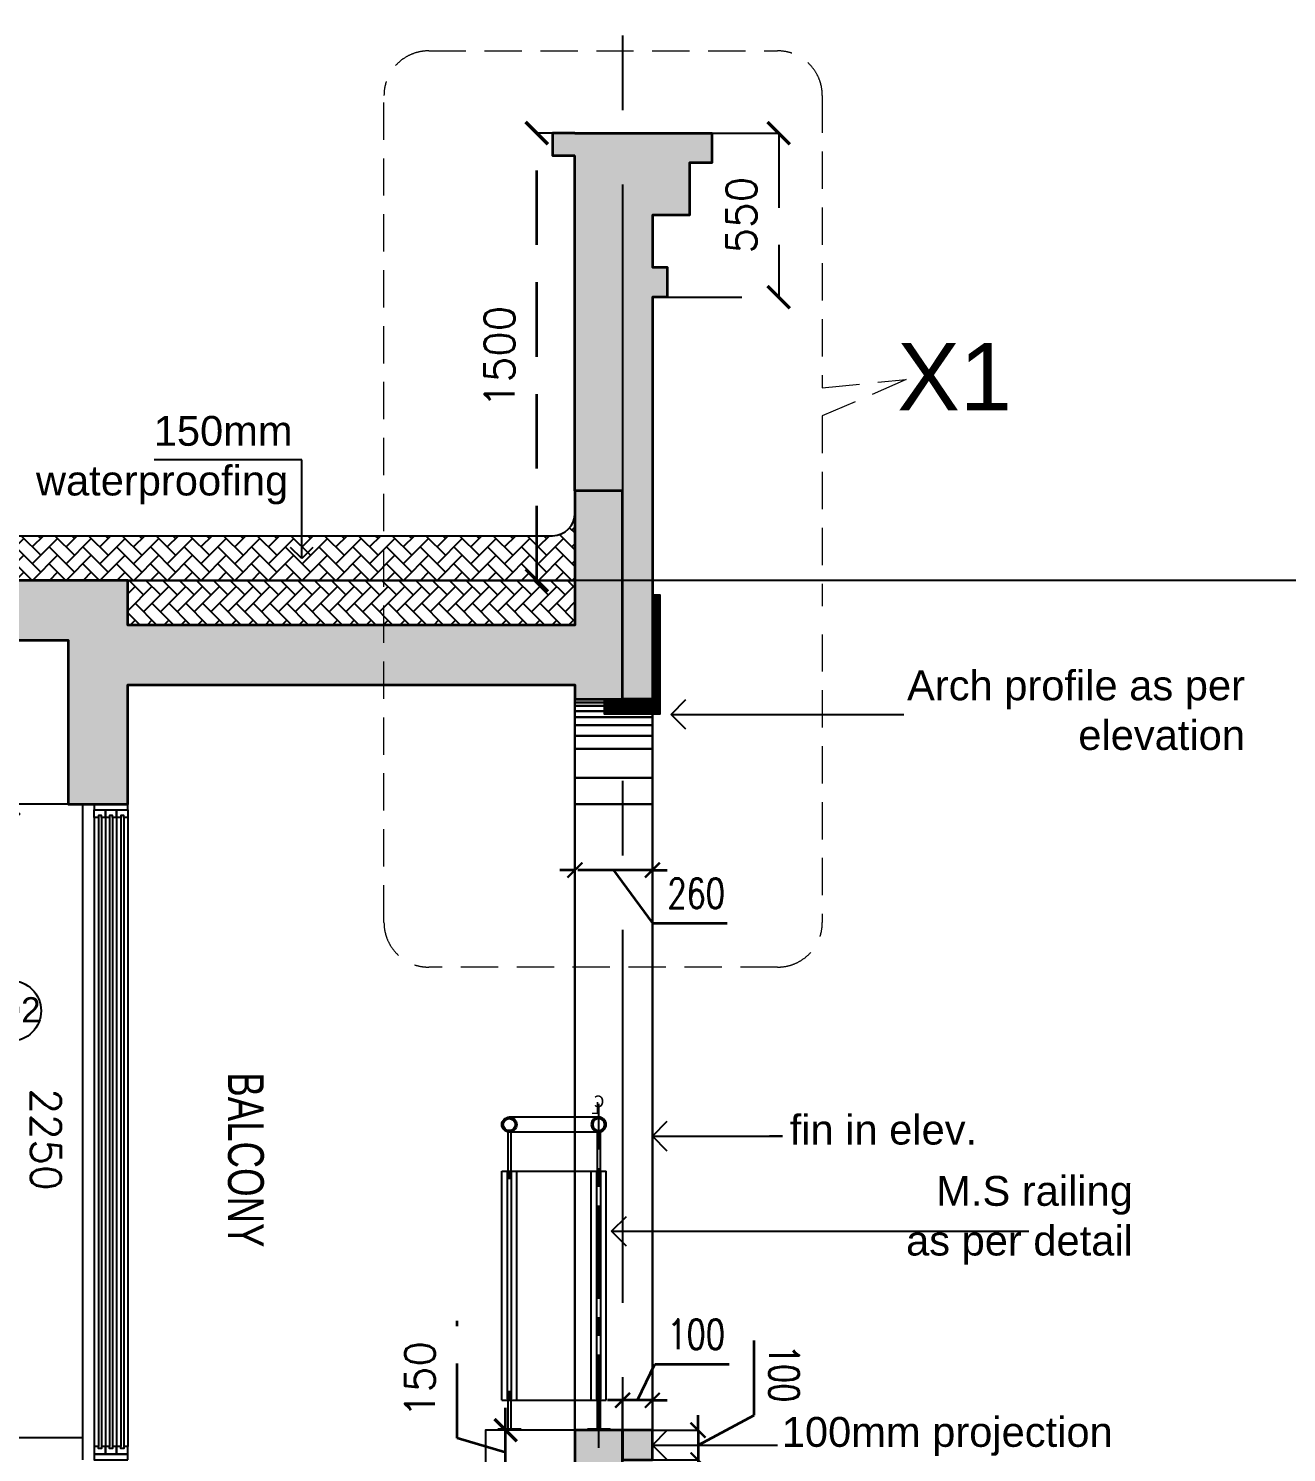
# Model space of a CAD drawing. Header units: millimetres. Extents: x 1066295 to 1300022, y -5734212 to -5454663.
# Drawn here: x 1120668 to 1124888, y -5594118 to -5589342 of the extents above; entities that cross this region are included whole.
import ezdxf
from ezdxf.enums import TextEntityAlignment as Align

# ---------------------------------------------------------------- set-up
doc = ezdxf.new("R2010")
doc.units = ezdxf.units.MM
doc.header["$LTSCALE"] = 1000
doc.header["$MEASUREMENT"] = 0
for name, pattern in [('AUDIT_D_120904163729-0', [0]), ('T9_PROFILE SECTIONS$0$AUDIT_D_120904163729-0', [0]), ('T9_PROFILE SECTIONS$0$CENTER', [2, 1.25, -0.25, 0.25, -0.25]), ('T9_PROFILE SECTIONS$0$HIDDEN', [0.375, 0.25, -0.125]), ('T9_PROFILE SECTIONS$0$HIDDEN2', [0.1875, 0.125, -0.0625]), ('T9_PROFILE SECTIONS$0$PHANTOM2', [1.25, 0.625, -0.125, 0.125, -0.125, 0.125, -0.125]), ('T9_PROFILE SECTIONS$0$T10(T7 IS SIMILAR BUT MIRROR) - DIMENSION & TEXTING$0$HIDDEN', [0.375, 0.25, -0.125]), ('T9_PROFILE SECTIONS$0$T8_PROFILE SECTIONS$0$HIDDEN', [0.375, 0.25, -0.125])]:
    doc.linetypes.add(name, pattern=pattern)
doc.layers.get('0').update_dxf_attribs({"linetype": 'AUDIT_D_120904163729-0'})
for name, color, linetype in [('T9_PROFILE SECTIONS$0$a-alu frame', 4, 'Continuous'), ('T9_PROFILE SECTIONS$0$A-BUILDING LINE TURNS HERE', 252, 'T9_PROFILE SECTIONS$0$PHANTOM2'), ('T9_PROFILE SECTIONS$0$A-DIM', 2, 'Continuous'), ('T9_PROFILE SECTIONS$0$a-ele', 8, 'Continuous'), ('T9_PROFILE SECTIONS$0$A-SUNK SLAB', 251, 'T9_PROFILE SECTIONS$0$AUDIT_D_120904163729-0'), ('T9_PROFILE SECTIONS$0$a-window', 5, 'Continuous'), ('T9_PROFILE SECTIONS$0$DETAIL TEXT', 84, 'T9_PROFILE SECTIONS$0$HIDDEN'), ('T9_PROFILE SECTIONS$0$Elev 01', 8, 'Continuous'), ('T9_PROFILE SECTIONS$0$ELEV 5', 8, 'Continuous'), ('T9_PROFILE SECTIONS$0$F.F.L', 36, 'Continuous'), ('T9_PROFILE SECTIONS$0$GLASS', 5, 'Continuous'), ('T9_PROFILE SECTIONS$0$HATCH 150', 8, 'Continuous'), ('T9_PROFILE SECTIONS$0$Leader', 2, 'T9_PROFILE SECTIONS$0$AUDIT_D_120904163729-0'), ('T9_PROFILE SECTIONS$0$LEVEL', 7, 'Continuous'), ('T9_PROFILE SECTIONS$0$T10(T7 IS SIMILAR BUT MIRROR) - DIMENSION & TEXTING$0$A-DIMENSIONS', 2, 'T9_PROFILE SECTIONS$0$T10(T7 IS SIMILAR BUT MIRROR) - DIMENSION & TEXTING$0$HIDDEN'), ('T9_PROFILE SECTIONS$0$TEXT ROOM', 7, 'Continuous'), ('T9_PROFILE SECTIONS$0$TYPICAL UNITS$0$a-door-no', 104, 'Continuous')]:
    doc.layers.add(name, color=color, linetype=linetype)
for name, color, linetype, lineweight in [('T9_PROFILE SECTIONS$0$A-DIMENSION', 2, 'Continuous', 35), ('T9_PROFILE SECTIONS$0$A-SLAB', 3, 'Continuous', 35), ('T9_PROFILE SECTIONS$0$a-Text', 4, 'Continuous', 0), ('T9_PROFILE SECTIONS$0$ele', 1, 'Continuous', 30), ('T9_PROFILE SECTIONS$0$R0-18-10-2014-T1-1st Podium Floor Plan$0$Text', 7, 'Continuous', 0), ('T9_PROFILE SECTIONS$0$T8_PROFILE SECTIONS$0$A-DIMENSION', 2, 'Continuous', 35)]:
    doc.layers.add(name, color=color, linetype=linetype, lineweight=lineweight)
doc.styles.add('T9_PROFILE SECTIONS$0$arial', font='sanss___.ttf')
doc.styles.add('T9_PROFILE SECTIONS$0$ARIAL ARROW', font='arial.ttf')
doc.styles.add('T9_PROFILE SECTIONS$0$CLUSTER A- TOILET DETAIL$0$texts', font='simplex.shx', dxfattribs={"width": 0.75})
doc.styles.add('T9_PROFILE SECTIONS$0$Romans 1', font='romans.shx', dxfattribs={"height": 100})
doc.styles.add('T9_PROFILE SECTIONS$0$RSP_TXT 500', font='swisscl.ttf', dxfattribs={"height": 250})
doc.styles.add('T9_PROFILE SECTIONS$0$T8_PROFILE SECTIONS$0$Romans 1', font='romans.shx', dxfattribs={"height": 100})
doc.styles.add('T9_PROFILE SECTIONS$0$TYPICAL UNITS$0$LODHA STANDERD', font='sanss___.ttf')
doc.dimstyles.new('T9_PROFILE SECTIONS$0$ALPINE S', dxfattribs={"dimscale": 0, "dimtxt": 100, "dimasz": 75, "dimexe": 0, "dimexo": 0, "dimgap": 75, "dimtad": 1, "dimdec": 0, "dimzin": 0, "dimdsep": 46, "dimtxsty": 'T9_PROFILE SECTIONS$0$Romans 1', "dimblk": 'T9_PROFILE SECTIONS$0$_ArchTick', "dimcen": 0.09, "dimclrd": 256, "dimclre": 256, "dimclrt": 7, "dimadec": 0, "dimazin": 0, "dimtfac": 1, "dimtdec": 0, "dimtofl": 0, "dimtmove": 1, "dimatfit": 0, "dimldrblk": 'T9_PROFILE SECTIONS$0$_Open90', "dimfxl": 1, "dimtolj": 1, "dimtzin": 0, "dimarcsym": 0})
doc.dimstyles.new('T9_PROFILE SECTIONS$0$T8_PROFILE SECTIONS$0$ALPINE S', dxfattribs={"dimscale": 0, "dimtxt": 100, "dimasz": 75, "dimexe": 0, "dimexo": 0, "dimgap": 75, "dimtad": 1, "dimdec": 0, "dimzin": 0, "dimdsep": 46, "dimtxsty": 'T9_PROFILE SECTIONS$0$T8_PROFILE SECTIONS$0$Romans 1', "dimblk": 'T9_PROFILE SECTIONS$0$T8_PROFILE SECTIONS$0$_ArchTick', "dimcen": 0.09, "dimclrd": 256, "dimclre": 256, "dimclrt": 7, "dimadec": 0, "dimazin": 0, "dimtfac": 1, "dimtdec": 0, "dimtofl": 0, "dimtmove": 1, "dimatfit": 0, "dimldrblk": 'T9_PROFILE SECTIONS$0$T8_PROFILE SECTIONS$0$_Open90', "dimfxl": 1, "dimtolj": 1, "dimtzin": 0, "dimarcsym": 0})

# ---------------------------------------------------------------- blocks, each defined once
blk = doc.blocks.new('T9_PROFILE SECTIONS$0$A$C04612184')
at = {"layer": 'T9_PROFILE SECTIONS$0$LEVEL', "color": 8, "linetype": 'T9_PROFILE SECTIONS$0$HIDDEN2', "ltscale": 5}
blk.add_line((89.8181, 100.715), (-67.8271, 100.715), dxfattribs=at)
blk = doc.blocks.new('T9_PROFILE SECTIONS$0$_ArchTick')
at = {"color": 0, "linetype": 'ByBlock', "const_width": 0.15}
blk.add_lwpolyline([(-0.5, -0.5), (0.5, 0.5)], dxfattribs=at)
blk = doc.blocks.new('T9_PROFILE SECTIONS$0$window with railing')
at = {"layer": 'T9_PROFILE SECTIONS$0$a-ele'}
blk.add_lwpolyline([(-11244.9, -340863.7), (-11244.9, -338663.7)], dxfattribs=at)
at = {"layer": 'T9_PROFILE SECTIONS$0$a-window', "color": 250}
for p, q in [((-11394.9, -338708.7), (-11394.9, -340818.7)), ((-11381.6, -338708.7), (-11381.6, -340818.7)), ((-11371.6, -338708.7), (-11371.6, -340818.7))]:
    blk.add_line(p, q, dxfattribs=at)
at = {"layer": 'T9_PROFILE SECTIONS$0$a-window', "color": 1}
for p, q in [((-11357.4, -338708.7), (-11357.4, -340818.7)), ((-11319.9, -338708.7), (-11319.9, -340818.7)), ((-11319.9, -338708.7), (-11319.9, -340818.7)), ((-11282.4, -338708.7), (-11282.4, -340818.7))]:
    blk.add_line(p, q, dxfattribs=at)
at = {"layer": 'T9_PROFILE SECTIONS$0$a-window', "color": 5}
for p, q in [((-11344.1, -338708.7), (-11344.1, -340818.7)), ((-11334.1, -338708.7), (-11334.1, -340818.7)), ((-11306.6, -338708.7), (-11306.6, -340818.7)), ((-11296.6, -338708.7), (-11296.6, -340818.7))]:
    blk.add_line(p, q, dxfattribs=at)
at = {"layer": 'T9_PROFILE SECTIONS$0$a-window', "color": 4}
for points in [[(-11394.9, -338683.7), (-11394.9, -338663.7), (-11282.4, -338663.7), (-11282.4, -338683.7)], [(-11371.6, -338708.7), (-11357.4, -338708.7), (-11357.4, -338683.7), (-11394.9, -338683.7), (-11394.9, -338708.7), (-11381.6, -338708.7), (-11381.6, -338702.7), (-11371.6, -338702.7)], [(-11334.1, -338708.7), (-11319.9, -338708.7), (-11319.9, -338683.7), (-11357.4, -338683.7), (-11357.4, -338708.7), (-11344.1, -338708.7), (-11344.1, -338702.7), (-11334.1, -338702.7)], [(-11296.6, -338708.7), (-11282.4, -338708.7), (-11282.4, -338683.7), (-11319.9, -338683.7), (-11319.9, -338708.7), (-11306.6, -338708.7), (-11306.6, -338702.7), (-11296.6, -338702.7)], [(-11371.6, -340818.7), (-11357.4, -340818.7), (-11357.4, -340843.7), (-11394.9, -340843.7), (-11394.9, -340818.7), (-11381.6, -340818.7), (-11381.6, -340824.7), (-11371.6, -340824.7)], [(-11334.1, -340818.7), (-11319.9, -340818.7), (-11319.9, -340843.7), (-11357.4, -340843.7), (-11357.4, -340818.7), (-11344.1, -340818.7), (-11344.1, -340824.7), (-11334.1, -340824.7)], [(-11296.6, -340818.7), (-11282.4, -340818.7), (-11282.4, -340843.7), (-11319.9, -340843.7), (-11319.9, -340818.7), (-11306.6, -340818.7), (-11306.6, -340824.7), (-11296.6, -340824.7)], [(-11394.9, -340863.7), (-11394.9, -340843.7), (-11282.4, -340843.7), (-11282.4, -340863.7)]]:
    blk.add_lwpolyline(points, close=True, dxfattribs=at)
blk = doc.blocks.new('T9_PROFILE SECTIONS$0$A$C6E3644B4')
at = {"layer": 'T9_PROFILE SECTIONS$0$A-DIM', "ltscale": 0.7}
h = blk.add_hatch(color=8, dxfattribs=at)
edge = h.paths.add_edge_path()
edge.add_arc((0, 1025), 25, 0, 360)
edge = h.paths.add_edge_path(flags=17)
edge.add_arc((0, 1025), 20, 0, 360)
for points in [[(6, 868.7), (-6, 868.7), (-6, 843.7), (6, 843.7)], [(6, 130), (-6, 130), (-6, 105), (6, 105)]]:
    blk.add_hatch(color=8, dxfattribs=at).paths.add_polyline_path(points)
at = {"layer": 'T9_PROFILE SECTIONS$0$A-DIM', "color": 5, "linetype": 'T9_PROFILE SECTIONS$0$CENTER', "ltscale": 0.25}
blk.add_line((0, -59), (0, 1094.7), dxfattribs=at)
at = {"layer": 'T9_PROFILE SECTIONS$0$A-DIM', "ltscale": 0.7}
for p, q in [((-5, 1000.1), (-5, 868.4)), ((5, 1000.1), (5, 868.4)), ((25, 868.4), (-25, 868.4)), ((-25, 100.4), (-25, 868.4)), ((25, 100.4), (25, 868.4)), ((25, 100.4), (-25, 100.4)), ((-5, 100.4), (-5, 5)), ((5, 100.4), (5, 5))]:
    blk.add_line(p, q, dxfattribs=at)
blk.add_lwpolyline([(37.5, 5), (-37.5, 5), (-37.5, 0), (37.5, 0)], close=True, dxfattribs=at)
for radius in [25, 20]:
    blk.add_circle((0, 1025), radius, dxfattribs=at)
at = {"layer": 'T9_PROFILE SECTIONS$0$GLASS', "ltscale": 0.7}
for points in [[(-6, 868.4), (-6, 843.7), (6, 843.7), (6, 868.4)], [(-6, 105), (6, 105), (6, 868.4), (-6, 868.4)], [(-6, 130), (-6, 105), (6, 105), (6, 130)]]:
    blk.add_lwpolyline(points, close=True, dxfattribs=at)
at = {"layer": 'T9_PROFILE SECTIONS$0$DETAIL TEXT', "color": 0, "char_height": 40, "width": 489.252, "attachment_point": 1, "style": 'T9_PROFILE SECTIONS$0$arial'}
for s, insert in [('{\\fCalibri|b0|i0|c0|p34;C}', (-17.8, 1122.7)), ('{\\fCalibri|b0|i0|c0|p34;L}', (-2.8, 1100.5))]:
    blk.add_mtext(s, dxfattribs=dict(at, insert=insert))
blk = doc.blocks.new('*D218')
at = {"layer": 'T9_PROFILE SECTIONS$0$A-DIMENSION', "linetype": 'T9_PROFILE SECTIONS$0$HIDDEN', "lineweight": -2, "transparency": 16777216}
for p, q in [((1323371.8, -5676244.4), (1323371.8, -5676044.8)), ((1325621.8, -5676244.4), (1325621.8, -5676044.8))]:
    blk.add_line(p, q, dxfattribs=at)
at = {"layer": 'T9_PROFILE SECTIONS$0$A-DIMENSION', "linetype": 'T9_PROFILE SECTIONS$0$HIDDEN', "transparency": 16777216}
blk.add_line((1323371.8, -5676044.8), (1325621.8, -5676044.8), dxfattribs=at)
at = {"layer": 'T9_PROFILE SECTIONS$0$A-DIMENSION', "linetype": 'ByBlock', "transparency": 16777216, "xscale": 75, "yscale": 75, "zscale": 75, "rotation": 180}
blk.add_blockref('T9_PROFILE SECTIONS$0$_ArchTick', (1323371.8, -5676044.8), dxfattribs=at)
at = {"layer": 'T9_PROFILE SECTIONS$0$A-DIMENSION', "linetype": 'ByBlock', "transparency": 16777216, "xscale": 75, "yscale": 75, "zscale": 75}
blk.add_blockref('T9_PROFILE SECTIONS$0$_ArchTick', (1325621.8, -5676044.8), dxfattribs=at)
at = {"layer": 'T9_PROFILE SECTIONS$0$A-DIMENSION', "color": 7, "linetype": 'ByBlock', "transparency": 16777216, "insert": (1324496.8, -5676169.8), "char_height": 100, "attachment_point": 5, "rotation": 180, "style": 'T9_PROFILE SECTIONS$0$Romans 1'}
blk.add_mtext('\\A1;2250', dxfattribs=at)
blk = doc.blocks.new('T9_PROFILE SECTIONS$0$_Open90')
at = {"color": 0, "linetype": 'ByBlock', "lineweight": -2}
for p, q in [((0, 0), (-1, 0)), ((-0.5, 0.5), (0, 0)), ((0, 0), (-0.5, -0.5))]:
    blk.add_line(p, q, dxfattribs=at)
blk = doc.blocks.new('T9_PROFILE SECTIONS$0$T8_PROFILE SECTIONS$0$_ArchTick')
at = {"color": 0, "linetype": 'ByBlock', "const_width": 0.15}
blk.add_lwpolyline([(-0.5, -0.5), (0.5, 0.5)], dxfattribs=at)
blk = doc.blocks.new('*D221')
at = {"layer": 'T9_PROFILE SECTIONS$0$T8_PROFILE SECTIONS$0$A-DIMENSION', "linetype": 'T9_PROFILE SECTIONS$0$T8_PROFILE SECTIONS$0$HIDDEN', "transparency": 16777216}
for p, q in [((1323621.9, -5678104.4), (1323621.9, -5678054.4)), ((1323621.9, -5678204.4), (1323621.9, -5678104.4)), ((1323621.9, -5678154.4), (1323743.4, -5678212.2)), ((1323621.9, -5678204.4), (1323621.9, -5678254.4)), ((1323743.4, -5678212.2), (1323743.4, -5678490.7))]:
    blk.add_line(p, q, dxfattribs=at)
at = {"layer": 'T9_PROFILE SECTIONS$0$T8_PROFILE SECTIONS$0$A-DIMENSION', "linetype": 'T9_PROFILE SECTIONS$0$T8_PROFILE SECTIONS$0$HIDDEN', "lineweight": -2, "transparency": 16777216}
for p, q in [((1323521.8, -5678104.4), (1323621.9, -5678104.4)), ((1323521.8, -5678204.4), (1323621.9, -5678204.4))]:
    blk.add_line(p, q, dxfattribs=at)
at = {"layer": 'T9_PROFILE SECTIONS$0$T8_PROFILE SECTIONS$0$A-DIMENSION', "linetype": 'ByBlock', "transparency": 16777216, "xscale": 50, "yscale": 50, "zscale": 50}
for p, rotation in [((1323621.9, -5678104.4), 270), ((1323621.9, -5678204.4), 90.00000000000001)]:
    blk.add_blockref('T9_PROFILE SECTIONS$0$T8_PROFILE SECTIONS$0$_ArchTick', p, dxfattribs=dict(at, rotation=rotation))
at = {"layer": 'T9_PROFILE SECTIONS$0$T8_PROFILE SECTIONS$0$A-DIMENSION', "color": 7, "linetype": 'ByBlock', "transparency": 16777216, "insert": (1323843.4, -5678351.5), "char_height": 100, "attachment_point": 5, "rotation": 270, "style": 'T9_PROFILE SECTIONS$0$CLUSTER A- TOILET DETAIL$0$texts'}
blk.add_mtext('\\A1;100', dxfattribs=at)
blk = doc.blocks.new('T9_PROFILE SECTIONS$0$T8_PROFILE SECTIONS$0$_Open90')
at = {"color": 0, "linetype": 'ByBlock', "lineweight": -2}
for p, q in [((0, 0), (-1, 0)), ((-0.5, 0.5), (0, 0)), ((0, 0), (-0.5, -0.5))]:
    blk.add_line(p, q, dxfattribs=at)
blk = doc.blocks.new('*D222')
at = {"layer": 'T9_PROFILE SECTIONS$0$T8_PROFILE SECTIONS$0$A-DIMENSION', "linetype": 'T9_PROFILE SECTIONS$0$T8_PROFILE SECTIONS$0$HIDDEN', "lineweight": -2, "transparency": 16777216}
for p, q in [((1323421.8, -5678204.4), (1323421.8, -5678357.5)), ((1323521.8, -5678204.4), (1323521.8, -5678357.5))]:
    blk.add_line(p, q, dxfattribs=at)
at = {"layer": 'T9_PROFILE SECTIONS$0$T8_PROFILE SECTIONS$0$A-DIMENSION', "linetype": 'T9_PROFILE SECTIONS$0$T8_PROFILE SECTIONS$0$HIDDEN', "transparency": 16777216}
for p, q in [((1323421.8, -5678357.5), (1323371.8, -5678357.5)), ((1323521.8, -5678357.5), (1323421.8, -5678357.5)), ((1323471.8, -5678357.5), (1323572.2, -5678546.2)), ((1323521.8, -5678357.5), (1323571.8, -5678357.5)), ((1323572.2, -5678546.2), (1323850.7, -5678546.2))]:
    blk.add_line(p, q, dxfattribs=at)
at = {"layer": 'T9_PROFILE SECTIONS$0$T8_PROFILE SECTIONS$0$A-DIMENSION', "linetype": 'ByBlock', "transparency": 16777216, "xscale": 50, "yscale": 50, "zscale": 50}
blk.add_blockref('T9_PROFILE SECTIONS$0$T8_PROFILE SECTIONS$0$_ArchTick', (1323421.8, -5678357.5), dxfattribs=at)
at = {"layer": 'T9_PROFILE SECTIONS$0$T8_PROFILE SECTIONS$0$A-DIMENSION', "linetype": 'ByBlock', "transparency": 16777216, "xscale": 50, "yscale": 50, "zscale": 50, "rotation": 180}
blk.add_blockref('T9_PROFILE SECTIONS$0$T8_PROFILE SECTIONS$0$_ArchTick', (1323521.8, -5678357.5), dxfattribs=at)
at = {"layer": 'T9_PROFILE SECTIONS$0$T8_PROFILE SECTIONS$0$A-DIMENSION', "color": 7, "linetype": 'ByBlock', "transparency": 16777216, "insert": (1323711.5, -5678646.2), "char_height": 100, "attachment_point": 5, "rotation": 180, "style": 'T9_PROFILE SECTIONS$0$CLUSTER A- TOILET DETAIL$0$texts'}
blk.add_mtext('\\A1;100', dxfattribs=at)
blk = doc.blocks.new('T9_PROFILE SECTIONS$0$TYPICAL UNITS$0$B-flat-33')
at = {"layer": 'T9_PROFILE SECTIONS$0$TYPICAL UNITS$0$a-door-no'}
blk.add_ellipse((14107.6, 1401.5), major_axis=(0, -181), ratio=0.999989, dxfattribs=at)
at = {"layer": 'T9_PROFILE SECTIONS$0$TYPICAL UNITS$0$a-door-no', "style": 'T9_PROFILE SECTIONS$0$TYPICAL UNITS$0$LODHA STANDERD', "oblique": 0.00002, "width": 0.999989}
blk.add_attdef('OP1', text='', height=150, rotation=0.75922, dxfattribs=at).set_placement((14117, 1331.6), align=Align.CENTER)
blk = doc.blocks.new('*D216')
at = {"layer": 'T9_PROFILE SECTIONS$0$A-DIMENSION', "linetype": 'T9_PROFILE SECTIONS$0$HIDDEN', "transparency": 16777216}
for p, q in [((1323446.8, -5677712.1), (1323495.5, -5677549.6)), ((1323495.5, -5677549.6), (1323888.4, -5677549.6)), ((1323371.8, -5677712.1), (1323296.8, -5677712.1)), ((1323371.8, -5677712.1), (1323521.8, -5677712.1)), ((1323521.8, -5677712.1), (1323596.8, -5677712.1))]:
    blk.add_line(p, q, dxfattribs=at)
at = {"layer": 'T9_PROFILE SECTIONS$0$A-DIMENSION', "linetype": 'T9_PROFILE SECTIONS$0$HIDDEN', "lineweight": -2, "transparency": 16777216}
for p, q in [((1323371.8, -5677944.4), (1323371.8, -5677712.1)), ((1323521.8, -5677944.4), (1323521.8, -5677712.1))]:
    blk.add_line(p, q, dxfattribs=at)
at = {"layer": 'T9_PROFILE SECTIONS$0$A-DIMENSION', "linetype": 'ByBlock', "transparency": 16777216, "xscale": 75, "yscale": 75, "zscale": 75}
blk.add_blockref('T9_PROFILE SECTIONS$0$_ArchTick', (1323371.8, -5677712.1), dxfattribs=at)
at = {"layer": 'T9_PROFILE SECTIONS$0$A-DIMENSION', "linetype": 'ByBlock', "transparency": 16777216, "xscale": 75, "yscale": 75, "zscale": 75, "rotation": 180}
blk.add_blockref('T9_PROFILE SECTIONS$0$_ArchTick', (1323521.8, -5677712.1), dxfattribs=at)
at = {"layer": 'T9_PROFILE SECTIONS$0$A-DIMENSION', "color": 7, "linetype": 'ByBlock', "transparency": 16777216, "insert": (1323692, -5677424.6), "char_height": 100, "attachment_point": 5, "style": 'T9_PROFILE SECTIONS$0$Romans 1'}
blk.add_mtext('\\A1;150', dxfattribs=at)
blk = doc.blocks.new('*D225')
at = {"layer": 'T9_PROFILE SECTIONS$0$T8_PROFILE SECTIONS$0$A-DIMENSION', "linetype": 'T9_PROFILE SECTIONS$0$T8_PROFILE SECTIONS$0$HIDDEN', "transparency": 16777216}
for p, q in [((1325400.2, -5677944.4), (1325400.2, -5677894.4)), ((1325400.2, -5678204.4), (1325400.2, -5677944.4)), ((1325400.2, -5678074.4), (1325222.1, -5678205)), ((1325222.1, -5678205), (1325222.1, -5678497.8)), ((1325400.2, -5678204.4), (1325400.2, -5678254.4))]:
    blk.add_line(p, q, dxfattribs=at)
at = {"layer": 'T9_PROFILE SECTIONS$0$T8_PROFILE SECTIONS$0$A-DIMENSION', "linetype": 'T9_PROFILE SECTIONS$0$T8_PROFILE SECTIONS$0$HIDDEN', "lineweight": -2, "transparency": 16777216}
for p, q in [((1325505.2, -5677944.4), (1325400.2, -5677944.4)), ((1325505.2, -5678204.4), (1325400.2, -5678204.4))]:
    blk.add_line(p, q, dxfattribs=at)
at = {"layer": 'T9_PROFILE SECTIONS$0$T8_PROFILE SECTIONS$0$A-DIMENSION', "linetype": 'ByBlock', "transparency": 16777216, "xscale": 50, "yscale": 50, "zscale": 50}
for p, rotation in [((1325400.2, -5677944.4), 270), ((1325400.2, -5678204.4), 90.00000000000001)]:
    blk.add_blockref('T9_PROFILE SECTIONS$0$T8_PROFILE SECTIONS$0$_ArchTick', p, dxfattribs=dict(at, rotation=rotation))
at = {"layer": 'T9_PROFILE SECTIONS$0$T8_PROFILE SECTIONS$0$A-DIMENSION', "color": 7, "linetype": 'ByBlock', "transparency": 16777216, "insert": (1325322.1, -5678351.4), "char_height": 100, "attachment_point": 5, "rotation": 270, "style": 'T9_PROFILE SECTIONS$0$CLUSTER A- TOILET DETAIL$0$texts'}
blk.add_mtext('\\A1;260', dxfattribs=at)
blk = doc.blocks.new('*D274')
at = {"layer": 'T9_PROFILE SECTIONS$0$A-DIMENSION', "linetype": 'T9_PROFILE SECTIONS$0$HIDDEN', "lineweight": -2, "transparency": 16777216}
for p, q in [((3463.4, 1500), (3335.7, 1500)), ((3262.5, 0), (3335.7, 0))]:
    blk.add_line(p, q, dxfattribs=at)
at = {"layer": 'T9_PROFILE SECTIONS$0$A-DIMENSION', "linetype": 'T9_PROFILE SECTIONS$0$HIDDEN', "transparency": 16777216}
blk.add_line((3335.7, 0), (3335.7, 1500), dxfattribs=at)
at = {"layer": 'T9_PROFILE SECTIONS$0$A-DIMENSION', "linetype": 'ByBlock', "transparency": 16777216, "xscale": 75, "yscale": 75, "zscale": 75}
for p, rotation in [((3335.7, 1500), 90), ((3335.7, 0), 270)]:
    blk.add_blockref('T9_PROFILE SECTIONS$0$_ArchTick', p, dxfattribs=dict(at, rotation=rotation))
at = {"layer": 'T9_PROFILE SECTIONS$0$A-DIMENSION', "color": 7, "linetype": 'ByBlock', "transparency": 16777216, "insert": (3210.7, 750), "char_height": 100, "attachment_point": 5, "rotation": 90, "style": 'T9_PROFILE SECTIONS$0$Romans 1'}
blk.add_mtext('\\A1;1500', dxfattribs=at)
blk = doc.blocks.new('*D275')
at = {"layer": 'T9_PROFILE SECTIONS$0$T10(T7 IS SIMILAR BUT MIRROR) - DIMENSION & TEXTING$0$A-DIMENSIONS', "linetype": 'T9_PROFILE SECTIONS$0$HIDDEN', "lineweight": -2, "transparency": 16777216}
for p, q in [((3923.4, 1500), (4147.3, 1500)), ((3773.5, 950), (4147.3, 950))]:
    blk.add_line(p, q, dxfattribs=at)
at = {"layer": 'T9_PROFILE SECTIONS$0$T10(T7 IS SIMILAR BUT MIRROR) - DIMENSION & TEXTING$0$A-DIMENSIONS', "lineweight": -2, "transparency": 16777216}
blk.add_line((4147.3, 1500), (4147.3, 950), dxfattribs=at)
at = {"layer": 'T9_PROFILE SECTIONS$0$T10(T7 IS SIMILAR BUT MIRROR) - DIMENSION & TEXTING$0$A-DIMENSIONS', "linetype": 'ByBlock', "lineweight": -2, "transparency": 16777216, "xscale": 75, "yscale": 75, "zscale": 75}
for p, rotation in [((4147.3, 1500), 90), ((4147.3, 950), 270)]:
    blk.add_blockref('T9_PROFILE SECTIONS$0$_ArchTick', p, dxfattribs=dict(at, rotation=rotation))
at = {"layer": 'T9_PROFILE SECTIONS$0$T10(T7 IS SIMILAR BUT MIRROR) - DIMENSION & TEXTING$0$A-DIMENSIONS', "color": 7, "linetype": 'ByBlock', "transparency": 16777216, "insert": (4022.3, 1225), "char_height": 100, "attachment_point": 5, "rotation": 90, "style": 'T9_PROFILE SECTIONS$0$Romans 1', "bg_fill": 3, "box_fill_scale": 1.25, "bg_fill_color": 256, "bg_fill_true_color": 13158600, "bg_fill_transparency": 0}
blk.add_mtext('\\A1;550', dxfattribs=at)
blk = doc.blocks.new('T9_PROFILE SECTIONS$0$87i')
at = {"layer": 'T9_PROFILE SECTIONS$0$Elev 01', "ltscale": 0.7}
for points in [[(1323651.8, -5677730.3), (1323626.8, -5677730.3), (1323626.8, -5677718.3), (1323651.8, -5677718.3)], [(1324390.5, -5677730.3), (1324365.5, -5677730.3), (1324365.5, -5677718.3), (1324390.5, -5677718.3)]]:
    blk.add_hatch(color=8, dxfattribs=at).paths.add_polyline_path(points)
h = blk.add_hatch(color=8, dxfattribs=at)
edge = h.paths.add_edge_path(flags=16)
edge.add_arc((1324546.8, -5677724.4), 20, -540, -180, ccw=False)
edge = h.paths.add_edge_path()
edge.add_arc((1324546.8, -5677724.4), 25, -540, -180, ccw=False)
at = {"layer": 'T9_PROFILE SECTIONS$0$HATCH 150'}
h = blk.add_hatch(color=8, dxfattribs=at)
h.dxf.hatch_style = 1
h.paths.add_polyline_path([(1323521.8, -5677944.4), (1323371.8, -5677944.4), (1323221.8, -5677944.4), (1323221.8, -5676444.4), (1323371.8, -5676444.4), (1323371.8, -5674481), (1323171.8, -5674481), (1323171.8, -5676244.4), (1322621.8, -5676244.4), (1322621.8, -5676444.4), (1323021.8, -5676444.4), (1323021.8, -5677944.4), (1322621.8, -5677944.4), (1322621.8, -5678104.4), (1323521.8, -5678104.4)])
h = blk.add_hatch(dxfattribs=at)
h.set_pattern_fill('AR-SAND', color=8, scale=10, angle=-90)
h.set_pattern_definition([(37.5, (-7656.884, 3890.655), (-0.62993358, 19.26823769), [0, -15.2, 0, -17, 0, -16.25]), (7.5, (-7656.884, 3890.655), (17.69776705, 28.22146065), [0, -8.2, 0, -13.7, 0, -5.25]), (327.5, (-7669.184, 3890.655), (31.141418618, 0.056590535), [0, -5, 0, -18, 0, -23.5]), (317.5, (-7669.184, 3890.655), (30.06126605, 8.77675565), [0, -2.5, 0, -11.8, 0, -13.5])])
h.paths.add_polyline_path([(1322721.8, -5678104.4), (1322721.8, -5678204.4), (1322621.8, -5678204.4), (1322621.8, -5678104.4)])
h.paths.add_polyline_path([(1323421.8, -5678104.4), (1323421.8, -5678204.4), (1323521.8, -5678204.4), (1323521.8, -5678104.4)])
at = {"layer": 'T9_PROFILE SECTIONS$0$A-SLAB', "linetype": 'ByBlock'}
for points in [[(1323521.8, -5677944.4), (1323371.8, -5677944.4), (1323221.8, -5677944.4), (1323221.8, -5676444.4), (1323371.8, -5676444.4), (1323371.8, -5674481), (1323171.8, -5674481), (1323171.8, -5676244.4), (1322621.8, -5676244.4), (1322621.8, -5676444.4), (1323021.8, -5676444.4), (1323021.8, -5677944.4), (1322621.8, -5677944.4), (1322621.8, -5678104.4), (1323521.8, -5678104.4)], [(1323421.8, -5678104.4), (1323421.8, -5678204.4), (1323521.8, -5678204.4), (1323521.8, -5678104.4)]]:
    blk.add_lwpolyline(points, close=True, dxfattribs=at)
at = {"layer": 'T9_PROFILE SECTIONS$0$Elev 01', "ltscale": 0.7}
for p, q in [((1323622.2, -5677719.4), (1323526.8, -5677719.4)), ((1323622.2, -5677699.4), (1324390.2, -5677699.4)), ((1323622.2, -5677699.4), (1323622.2, -5677749.4)), ((1324390.2, -5677699.4), (1324390.2, -5677749.4)), ((1324521.9, -5677719.4), (1324390.2, -5677719.4)), ((1323622.2, -5677729.4), (1323526.8, -5677729.4)), ((1323622.2, -5677749.4), (1324390.2, -5677749.4)), ((1323622.2, -5677749.4), (1323622.2, -5677999.4)), ((1324521.9, -5677729.4), (1324390.2, -5677729.4)), ((1324390.2, -5677749.4), (1324390.2, -5677999.4)), ((1324521.8, -5678024.4), (1324521.8, -5677724.4)), ((1324571.8, -5678024.4), (1324571.8, -5677724.4))]:
    blk.add_line(p, q, dxfattribs=at)
at = {"layer": 'T9_PROFILE SECTIONS$0$Elev 01', "linetype": 'ByBlock'}
blk.add_lwpolyline([(1323521.8, -5677944.4), (1323521.8, -5677644.4), (1323411.8, -5677644.4)], dxfattribs=at)
at = {"layer": 'T9_PROFILE SECTIONS$0$Elev 01', "ltscale": 0.7}
for points in [[(1323526.8, -5677686.9), (1323526.8, -5677761.9), (1323521.8, -5677761.9), (1323521.8, -5677686.9)], [(1323626.8, -5677730.3), (1323626.8, -5677718.3), (1324390.2, -5677718.3), (1324390.2, -5677730.3)], [(1323651.8, -5677730.3), (1323626.8, -5677730.3), (1323626.8, -5677718.3), (1323651.8, -5677718.3)], [(1324390.2, -5677730.3), (1324365.5, -5677730.3), (1324365.5, -5677718.3), (1324390.2, -5677718.3)]]:
    blk.add_lwpolyline(points, close=True, dxfattribs=at)
for radius in [25, 20]:
    blk.add_circle((1324546.8, -5677724.4), radius, dxfattribs=at)
at = {"layer": 'T9_PROFILE SECTIONS$0$ELEV 5', "ltscale": 0.7}
blk.add_line((1323521.8, -5678204.4), (1325621.8, -5678204.4), dxfattribs=at)
at = {"layer": 'T9_PROFILE SECTIONS$0$F.F.L', "color": 8, "linetype": 'Continuous', "ltscale": 0.1}
blk.add_lwpolyline([(1323496.8, -5674481), (1323496.8, -5676294.4)], dxfattribs=at)
at = {"layer": 'T9_PROFILE SECTIONS$0$T10(T7 IS SIMILAR BUT MIRROR) - DIMENSION & TEXTING$0$A-DIMENSIONS', "linetype": 'ByBlock'}
blk.add_lwpolyline([(1323411.8, -5677944.4), (1323521.8, -5677944.4), (1323521.8, -5678104.4)], dxfattribs=at)
at = {"layer": 'T9_PROFILE SECTIONS$0$a-alu frame', "linetype": 'Continuous', "xscale": -1, "rotation": 270}
blk.add_blockref('T9_PROFILE SECTIONS$0$window with railing', (1664285.5, -5665049.5, 0), dxfattribs=at)
at = {"layer": 'T9_PROFILE SECTIONS$0$A-SLAB', "linetype": 'ByBlock', "xscale": -1, "rotation": 270}
blk.add_blockref('T9_PROFILE SECTIONS$0$A$C6E3644B4', (1323521.8, -5678024.4), dxfattribs=at)
at = {"layer": 'T9_PROFILE SECTIONS$0$TEXT ROOM', "ltscale": 0.1}
ref = blk.add_blockref('T9_PROFILE SECTIONS$0$TYPICAL UNITS$0$B-flat-33', (1324139.8, -5668116.4), dxfattribs=dict(at, xscale=0.5625, yscale=0.5625, zscale=0.5625, rotation=270))
ref.add_attrib('OP1', 'SD2', dxfattribs={"layer": 'T9_PROFILE SECTIONS$0$TYPICAL UNITS$0$a-door-no', "height": 84.37, "rotation": 270.7592, "style": 'T9_PROFILE SECTIONS$0$TYPICAL UNITS$0$LODHA STANDERD', "oblique": 0, "width": 0.999989}).set_placement((1324888.5, -5676038.4), align=Align.CENTER)
at = {"layer": 'T9_PROFILE SECTIONS$0$a-Text', "linetype": 'ByBlock', "style": 'T9_PROFILE SECTIONS$0$RSP_TXT 500'}
blk.add_text('BALCONY', height=120, rotation=180, dxfattribs=at).set_placement((1324722.1, -5676781))
at = {"layer": 'T9_PROFILE SECTIONS$0$R0-18-10-2014-T1-1st Podium Floor Plan$0$Text', "char_height": 100, "width": 1133.401, "attachment_point": 9, "rotation": 270, "style": 'T9_PROFILE SECTIONS$0$ARIAL ARROW'}
for s, insert in [('100mm projection\\P  ', (1323269, -5679748.7, 0)), ('fin in elev.', (1324478.2, -5679293.9, 0)), ('M.S railing \\Pas per detail\\P  ', (1323910.7, -5679816.4))]:
    blk.add_mtext(s, dxfattribs=dict(at, insert=insert))
at = {"layer": 'T9_PROFILE SECTIONS$0$A-DIMENSION', "linetype": 'ByBlock'}
for base, p1, p2, picture, middle in [((1325621.8, -5676044.8), (1323371.8, -5676244.4), (1325621.8, -5676244.4, 0), '*D218', (1324496.8, -5676169.8)), ((1323521.8, -5677712.1), (1323371.8, -5677944.4), (1323521.8, -5677944.4), '*D216', (1323570.5, -5677424.6))]:
    dim = blk.add_linear_dim(base=base, p1=p1, p2=p2, dimstyle='T9_PROFILE SECTIONS$0$ALPINE S', override={"dimscale": 1, "dimfxl": 5, "dimlwd": 65535, "dimarcsym": 1}, dxfattribs=at)
    dim.commit()
    dim.dimension.update_dxf_attribs({"geometry": picture, "text_midpoint": middle})
at = {"layer": 'T9_PROFILE SECTIONS$0$T8_PROFILE SECTIONS$0$A-DIMENSION', "linetype": 'ByBlock'}
for base, p1, p2, picture, middle in [((1325400.2, -5677944.4), (1325505.2, -5678204.4, 0), (1325505.2, -5677944.4, 0), '*D225', (1325222.1, -5678255)), ((1323621.9, -5678104.4), (1323521.8, -5678204.4, 0), (1323521.8, -5678104.4, 0), '*D221', (1323743.4, -5678262.2))]:
    dim = blk.add_linear_dim(base=base, p1=p1, p2=p2, angle=270, dimstyle='T9_PROFILE SECTIONS$0$T8_PROFILE SECTIONS$0$ALPINE S', override={"dimscale": 1, "dimasz": 50, "dimgap": 50, "dimtxsty": 'T9_PROFILE SECTIONS$0$CLUSTER A- TOILET DETAIL$0$texts', "dimfxl": 5, "dimlwd": 65535, "dimarcsym": 1}, dxfattribs=at)
    dim.commit()
    dim.dimension.update_dxf_attribs({"geometry": picture, "text_midpoint": middle, "dimtype": 128})
dim = blk.add_linear_dim(base=(1323421.8, -5678357.5), p1=(1323521.8, -5678204.4), p2=(1323421.8, -5678204.4, 0), dimstyle='T9_PROFILE SECTIONS$0$T8_PROFILE SECTIONS$0$ALPINE S', override={"dimscale": 1, "dimasz": 50, "dimgap": 50, "dimtxsty": 'T9_PROFILE SECTIONS$0$CLUSTER A- TOILET DETAIL$0$texts', "dimfxl": 5, "dimlwd": 65535, "dimarcsym": 1}, dxfattribs=at)
dim.commit()
dim.dimension.update_dxf_attribs({"geometry": '*D222', "text_midpoint": (1323622.2, -5678546.2), "dimtype": 128})
at = {"layer": 'T9_PROFILE SECTIONS$0$Leader'}
for points, override in [([(1324188.8, -5678067.4, 0), (1324188.8, -5679467.3, 0)], {"dimscale": 1, "dimasz": 100, "dimtad": 0, "dimclrd": 256}), ([(1323471.8, -5678204.4), (1323471.8, -5678421), (1323471.8, -5678624.7)], {"dimscale": 1, "dimasz": 100, "dimtad": 0}), ([(1324507.7, -5678204.4), (1324507.7, -5678640.4), (1324507.7, -5678597.3)], {"dimscale": 1, "dimasz": 100, "dimtad": 0})]:
    blk.add_leader(points, dimstyle='T9_PROFILE SECTIONS$0$ALPINE S', override=override, dxfattribs=at)
blk = doc.blocks.new('T9_PROFILE SECTIONS$0$A$C618E7BDF')
at = {"layer": 'T9_PROFILE SECTIONS$0$A-SUNK SLAB', "linetype": 'ByBlock'}
h = blk.add_hatch(dxfattribs=at)
h.set_pattern_fill('AR-HBONE', color=256, scale=10, angle=450)
h.set_pattern_definition([(225, (-5713053.51, -1624296.843), (-4e-14, -56.5685425), [120, -40]), (315, (-5713081.795, -1624325.127), (-4e-14, -56.5685425), [120, -40])])
edge = h.paths.add_edge_path()
edge.add_line((3463.4, 0), (1963.4, 0))
edge.add_line((1963.4, 0), (0, 0))
edge.add_line((0, 0), (0, 150))
edge.add_line((0, 150), (3388.4, 150))
edge.add_arc((3388.4, 225), 75, 270.042, 360)
edge.add_line((3463.4, 225), (3463.4, 0))
h = blk.add_hatch(dxfattribs=at)
h.set_pattern_fill('AR-HBONE', color=256, scale=10)
h.set_pattern_definition([(135, (-5678371.643, -1323371.794), (-56.5685425, 1e-14), [120, -40]), (225, (-5678399.927, -1323343.51), (-56.5685425, 1e-14), [120, -40])])
h.paths.add_polyline_path([(3463.4, -150), (1963.4, -150), (1963.4, 0), (3463.4, 0)])
at = {"layer": 'T9_PROFILE SECTIONS$0$HATCH 150'}
h = blk.add_hatch(dxfattribs=at)
h.set_pattern_fill('AR-SAND', color=8, scale=10, angle=90)
h.set_pattern_definition([(127.5, (-1148429.51, 5588795.045), (-19.26823769, -0.62993358), [0, -15.2, 0, -17, 0, -16.25]), (97.5, (-1148429.51, 5588795.045), (-28.22146065, 17.69776705), [0, -8.2, 0, -13.7, 0, -5.25]), (57.5, (-1148429.51, 5588782.745), (-0.056590535, 31.141418618), [0, -5, 0, -18, 0, -23.5]), (47.5, (-1148429.51, 5588782.745), (-8.77675565, 30.06126605), [0, -2.5, 0, -11.8, 0, -13.5])])
h.paths.add_polyline_path([(3463.4, 300), (3463.4, 1425), (3388.4, 1425), (3388.4, 1500), (3463.4, 1500), (3923.4, 1500), (3923.4, 1400), (3848.4, 1400), (3848.4, 1225), (3723.4, 1225), (3723.4, 1050), (3773.4, 1050), (3773.5, 950), (3723.3, 950), (3723.4, -398.8), (3623.4, -398.8), (3623.4, 300)])
at = {"layer": 'T9_PROFILE SECTIONS$0$T10(T7 IS SIMILAR BUT MIRROR) - DIMENSION & TEXTING$0$A-DIMENSIONS', "linetype": 'ByBlock'}
h = blk.add_hatch(dxfattribs=at)
h.set_pattern_fill('ANSI31', color=256, scale=25)
h.set_pattern_definition([(45, (-1116110.413, 5668946.2806), (-2.2097086912, 2.2097086912), [])])
edge = h.paths.add_edge_path()
edge.add_line((3564.3, -398.8), (3723.4, -398.8))
edge.add_line((3723.4, -398.8), (3723.3, -48.8))
edge.add_line((3723.3, -48.8), (3748.4, -48.8))
edge.add_line((3748.4, -48.8), (3748.4, -448.8))
edge.add_line((3748.4, -448.8), (3563.3, -448.8))
edge.add_line((3563.3, -448.8), (3563.3, -399.1))
at = {"layer": 'T9_PROFILE SECTIONS$0$A-BUILDING LINE TURNS HERE', "ltscale": 2}
blk.add_line((3623.4, 3827.5), (3623.4, -90972), dxfattribs=at)
at = {"layer": 'T9_PROFILE SECTIONS$0$A-SLAB', "linetype": 'ByBlock'}
for points in [[(3463.4, 1500), (3388.4, 1500), (3388.4, 1425), (3463.4, 1425)], [(3463.4, 1500), (3463.4, 1500), (3923.4, 1500), (3923.4, 1400), (3848.4, 1400), (3848.4, 1225), (3723.4, 1225), (3723.4, 1050), (3773.4, 1050), (3773.5, 950), (3723.3, 950), (3723.4, -398.8), (3623.4, -398.8), (3623.4, 300), (3463.4, 300), (3463.4, 1425)]]:
    blk.add_lwpolyline(points, dxfattribs=at)
at = {"layer": 'T9_PROFILE SECTIONS$0$A-SUNK SLAB', "linetype": 'ByBlock'}
blk.add_lwpolyline([(3463.4, 0), (1963.4, 0), (1963.4, 0), (0, 0), (0, 150), (3388.4, 150, 0.413999), (3463.4, 225)], format="xyb", close=True, dxfattribs=at)
blk.add_lwpolyline([(3463.4, -150), (1963.4, -150), (1963.4, 0), (3463.4, 0)], close=True, dxfattribs=at)
at = {"layer": 'T9_PROFILE SECTIONS$0$ele', "color": 8}
for p, q in [((3463.4, -409.7), (3723.4, -409.7)), ((3463.4, -420.6), (3723.4, -420.6)), ((3463.4, -438.6), (3723.4, -438.6)), ((3463.4, -459), (3723.4, -459)), ((3463.4, -485.1), (3723.4, -485.1)), ((3463.4, -521.4), (3723.4, -521.4)), ((3463.4, -565.1), (3723.4, -565.1)), ((3463.4, -661.9), (3723.4, -661.9)), ((3463.4, -750), (3723.4, -750))]:
    blk.add_line(p, q, dxfattribs=at)
blk.add_lwpolyline([(3723.4, -398.8), (3463.4, -398.8), (3463.4, -2850), (3723.4, -2850)], close=True, dxfattribs=at)
at = {"layer": 'T9_PROFILE SECTIONS$0$R0-18-10-2014-T1-1st Podium Floor Plan$0$Text', "linetype": 'T9_PROFILE SECTIONS$0$HIDDEN', "ltscale": 0.5}
for points in [[(4293.5, 646.2), (4575.1, 673.8), (4293.5, 551.4)], [(4293.5, 551.4), (4293.5, -86.3)]]:
    blk.add_lwpolyline(points, dxfattribs=at)
at = {"layer": 'T9_PROFILE SECTIONS$0$T10(T7 IS SIMILAR BUT MIRROR) - DIMENSION & TEXTING$0$A-DIMENSIONS', "linetype": 'ByBlock'}
blk.add_lwpolyline([(3564.3, -398.8), (3723.4, -398.8), (3723.3, -48.8), (3748.4, -48.8), (3748.4, -448.8), (3563.3, -448.8), (3563.3, -399.1)], dxfattribs=at)
at = {"layer": 'T9_PROFILE SECTIONS$0$R0-18-10-2014-T1-1st Podium Floor Plan$0$Text', "linetype": 'ByBlock', "style": 'T9_PROFILE SECTIONS$0$ARIAL ARROW'}
blk.add_text('X1', height=225, dxfattribs=at).set_placement((4545.1, 570.7, 0))
at = {"layer": 'T9_PROFILE SECTIONS$0$R0-18-10-2014-T1-1st Podium Floor Plan$0$Text', "char_height": 100, "width": 1133.401, "style": 'T9_PROFILE SECTIONS$0$ARIAL ARROW'}
for s, insert, attachment_point in [('\\pi691.79127;150mm \\P\\pi296.70259;waterproofing', (1358.9, 254.7), 7), ('Arch profile as per elevation \\P  ', (5711.3, -736.8), 9)]:
    blk.add_mtext(s, dxfattribs=dict(at, insert=insert, attachment_point=attachment_point))
at = {"layer": 'T9_PROFILE SECTIONS$0$A-DIMENSION', "linetype": 'ByBlock'}
dim = blk.add_linear_dim(base=(3335.7, 1500), p1=(3262.5, 0), p2=(3463.4, 1500), angle=90, dimstyle='T9_PROFILE SECTIONS$0$ALPINE S', override={"dimscale": 1, "dimfxl": 5, "dimlwd": 65535, "dimarcsym": 1}, dxfattribs=at)
dim.commit()
dim.dimension.update_dxf_attribs({"geometry": '*D274', "text_midpoint": (3210.7, 750)})
at = {"layer": 'T9_PROFILE SECTIONS$0$Leader'}
for points, override in [([(2547.1, 73.1, 0), (2547.1, 404.1, 0), (2051.9, 404.1, 0)], {"dimscale": 1, "dimtad": 0}), ([(3786.2, -449.4, 0), (4566.8, -449.4, 0)], {"dimscale": 1, "dimasz": 100, "dimtad": 0, "dimclrd": 256})]:
    blk.add_leader(points, dimstyle='T9_PROFILE SECTIONS$0$ALPINE S', override=override, dxfattribs=at)
at = {"linetype": 'ByBlock', "rotation": 90}
blk.add_blockref('T9_PROFILE SECTIONS$0$87i', (-5674481, -1326371.8), dxfattribs=at)
at = {"layer": 'T9_PROFILE SECTIONS$0$HATCH 150'}
h = blk.add_hatch(color=8, dxfattribs=at)
h.dxf.hatch_style = 1
h.paths.add_polyline_path([(3463.4, 300), (3463.4, 0), (3463.4, -150), (1963.4, -150), (1963.4, 0), (0, 0), (0, -200), (1763.4, -200), (1763.4, -750), (1963.4, -750), (1963.4, -350), (3463.4, -350), (3463.4, -398.8), (3623.4, -398.8), (3623.4, 300)])
at = {"layer": 'T9_PROFILE SECTIONS$0$A-SLAB', "linetype": 'ByBlock'}
blk.add_lwpolyline([(3463.4, 300), (3463.4, 0), (3463.4, -150), (1963.4, -150), (1963.4, 0), (0, 0), (0, -200), (1763.4, -200), (1763.4, -750), (1963.4, -750), (1963.4, -350), (3463.4, -350), (3463.4, -398.8), (3623.4, -398.8), (3623.4, 300)], close=True, dxfattribs=at)
at = {"layer": 'T9_PROFILE SECTIONS$0$R0-18-10-2014-T1-1st Podium Floor Plan$0$Text', "linetype": 'T9_PROFILE SECTIONS$0$HIDDEN', "ltscale": 0.5}
blk.add_lwpolyline([(4293.5, -181), (4293.5, -1147, -0.414214), (4143.5, -1297), (2973.1, -1297, -0.414214), (2823.1, -1147), (2823.1, 1626, -0.414214), (2973.1, 1776), (4143.5, 1776, -0.414214), (4293.5, 1626), (4293.5, 646.2)], format="xyb", dxfattribs=at)
at = {"layer": 'T9_PROFILE SECTIONS$0$T10(T7 IS SIMILAR BUT MIRROR) - DIMENSION & TEXTING$0$A-DIMENSIONS', "linetype": 'ByBlock'}
dim = blk.add_linear_dim(base=(4147.3, 950), p1=(3923.4, 1500), p2=(3773.5, 950), angle=90, dimstyle='T9_PROFILE SECTIONS$0$ALPINE S', override={"dimscale": 1, "dimfxl": 5, "dimtfill": 1, "dimarcsym": 1}, dxfattribs=at)
dim.commit()
dim.dimension.update_dxf_attribs({"geometry": '*D275', "text_midpoint": (4022.3, 1225)})
blk = doc.blocks.new('T9_PROFILE SECTIONS')
at = {"layer": 'T9_PROFILE SECTIONS$0$LEVEL', "linetype": 'ByBlock', "xscale": 1000, "yscale": 1000, "zscale": 1000}
blk.add_blockref('T9_PROFILE SECTIONS$0$A$C04612184', (1171279.5443, -5689510.054, -0.01), dxfattribs=at)
at = {"linetype": 'ByBlock'}
blk.add_blockref('T9_PROFILE SECTIONS$0$A$C618E7BDF', (1120782.8347, -5588795.054), dxfattribs=at)

msp = doc.modelspace()

# ---------------------------------------------------------------- block references
at = {"linetype": 'ByBlock'}
msp.add_blockref('T9_PROFILE SECTIONS', (-1745.2, -2398.4, 0.4), dxfattribs=at)

doc.saveas('drawing.dxf')
